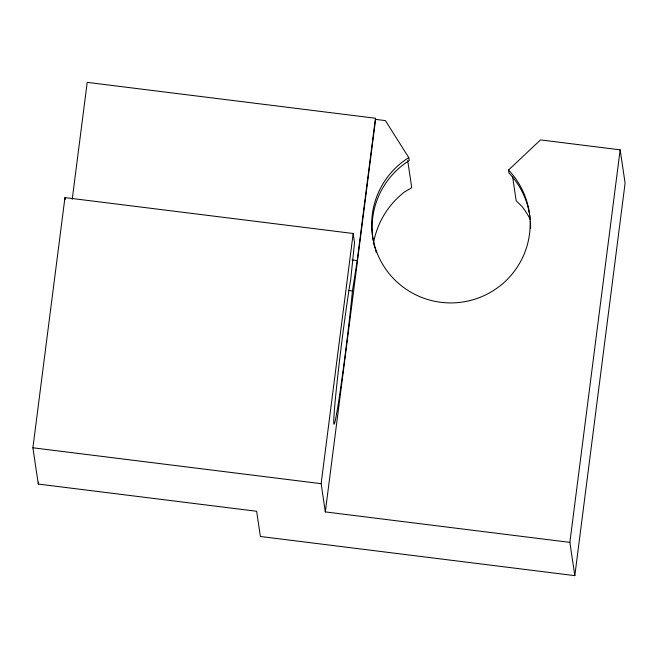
<?xml version="1.0" encoding="UTF-8"?>
<svg xmlns="http://www.w3.org/2000/svg" width="658" height="658" viewBox="0 0 658 658"><rect width="100%" height="100%" fill="white"/><g stroke="black" fill="none" stroke-linecap="round" stroke-linejoin="round"><path stroke-width="0.99" d="M375.438 118.251L375.603 119.378L385.374 120.595L408.783 157.599A79.256 78.721 -8.4 0 0 386.698 270.454A79.256 78.721 -8.4 0 0 501.445 284.741A79.256 78.721 -8.4 0 0 508.519 170.019L540.514 139.915L620.157 149.835L625.1 183.113L574.812 575.643L260.387 536.484L256.645 511.274L38.287 484.082L32.9 447.785L64.953 197.606L353.173 233.5L354.539 242.695L350.722 279.444A79.256 2.476 -82.9 0 0 336.016 392.365A79.256 2.476 -82.9 0 0 337.982 405.616A79.256 2.476 -82.9 0 0 352.425 290.959L357.204 260.609L375.438 118.251L87.21 82.357L72.232 199.292M38.287 484.082L38.551 482.043M574.812 575.643L569.877 542.373L325.315 511.916L321.129 483.679L353.173 233.5M325.315 511.916L375.603 119.378M569.877 542.373L620.157 149.835M352.104 259.968L357.204 260.609M348.395 290.458L352.425 290.959M32.9 447.785L321.129 483.679M512.574 176.541L516.168 200.739L521.991 206.464A83.656 83.097 -8.4 0 1 530.496 219.83M508.519 170.019L508.963 173.046A79.256 78.721 -8.4 0 1 529.32 212.962M408.783 157.599L409.227 160.618A79.256 78.721 -8.4 0 0 373.234 240.532M407.697 160.511L411.735 187.736L404.645 191.856A83.656 83.097 -8.4 0 0 373.473 243.246M64.953 197.606L65.224 199.44M530.414 221.581A79.256 78.721 -8.4 0 1 530.595 228.342M376.327 252.688A79.256 78.721 -8.4 0 1 375.438 249.925M374.904 248.074A79.256 78.721 -8.4 0 1 373.399 241.478M529.484 213.908A79.256 78.721 -8.4 0 1 530.151 218.695"/></g></svg>
